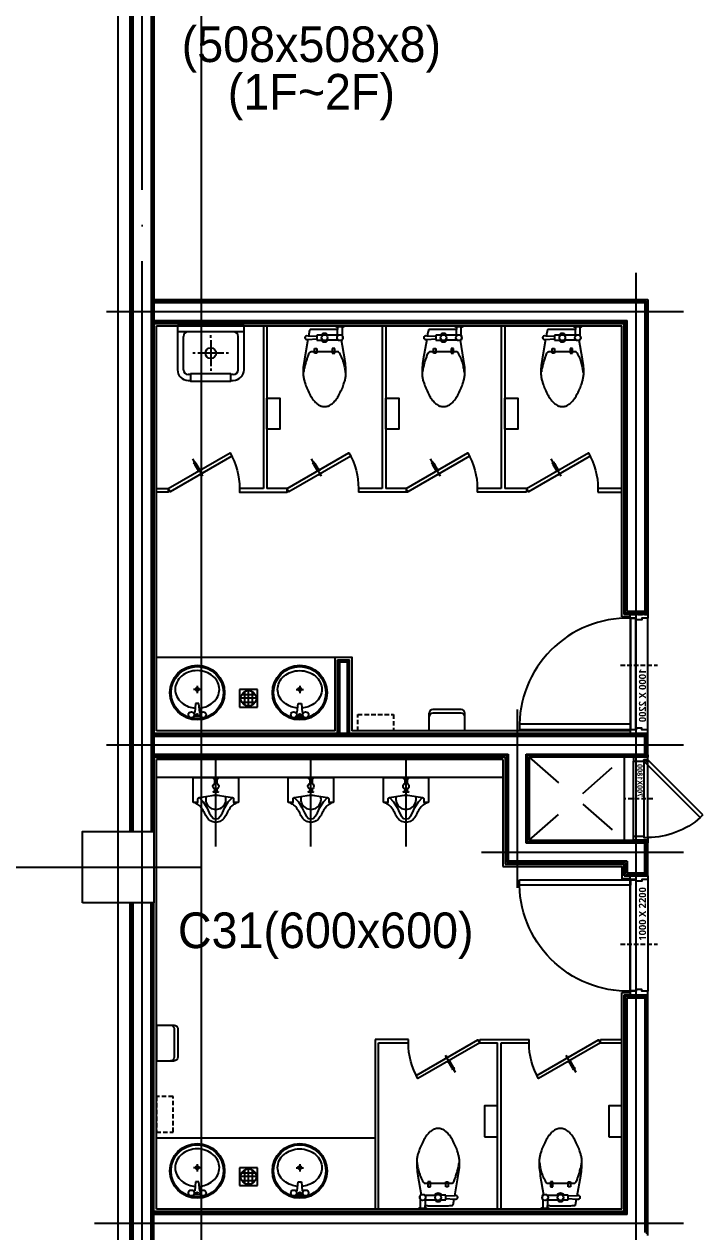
# Model space of a CAD drawing. Header units: millimetres. Extents: x -47382 to 204618, y -51045 to 127155.
# Drawn here: x 34508 to 40217, y 40801 to 50965 of the extents above; entities that cross this region are included whole.
import ezdxf
from ezdxf.enums import TextEntityAlignment as Align

# ---------------------------------------------------------------- set-up
doc = ezdxf.new("R2010")
doc.units = ezdxf.units.MM
doc.header["$LTSCALE"] = 300
doc.header["$MEASUREMENT"] = 0
for name, pattern in [('CEN', [62, 60, -1, 0, -1]), ('HID', [2, 1.1, -0.9]), ('HIDDEN2', [0.1875, 0.125, -0.0625])]:
    doc.linetypes.add(name, pattern=pattern)
doc.layers.get('0').update_dxf_attribs({"linetype": 'CONTINUOUS'})
doc.layers.get('Defpoints').update_dxf_attribs({"color": 153, "linetype": 'CONTINUOUS'})
doc.layers.add('A-ANNO-NPLT', color=129, linetype='CONTINUOUS', plot=False)
for name, color, linetype in [('A-CEN', 1, 'CEN'), ('A-DOOR', 4, 'CONTINUOUS'), ('A-DOOR-JAMB', 4, 'CONTINUOUS'), ('A-DOOR-SILL', 8, 'CONTINUOUS'), ('A-DOOR-SWING', 8, 'CONTINUOUS'), ('A-FIN-TYP1', 6, 'CONTINUOUS'), ('A-FLOR-FLIN-TYP2', 8, 'CONTINUOUS'), ('A-FLOR-TOIL-PFIX', 9, 'CONTINUOUS'), ('A-FLOR-TOIL-SPCL', 6, 'CONTINUOUS'), ('A-FLOR-TOIL-WALL', 6, 'CONTINUOUS'), ('A-PS-HID', 5, 'HID'), ('A-ST-AXIS-CEN', 252, 'CEN'), ('A-ST-COL', 2, 'CONTINUOUS'), ('A-WALL-DRY1', 7, 'CONTINUOUS'), ('A-WALL-DRY2', 71, 'CONTINUOUS'), ('A-WALL-MASN', 3, 'CONTINUOUS')]:
    doc.layers.add(name, color=color, linetype=linetype)
doc.styles.add('SHP-나눔bo', font='')
doc.styles.add('돋움', font='')
doc.styles.get('SHP-나눔bo').set_extended_font_data('NanumGothic', bold=True)
doc.styles.get('돋움').set_extended_font_data('Dotum')

# ---------------------------------------------------------------- blocks, each defined once
blk = doc.blocks.new('A$C0A4A5EFC')
at = {"layer": 'A-FLOR-TOIL-WALL'}
for p, q in [((203.4618821144104, 50.15011119842529, -1.7106978e-09), (286.9728608131409, 194.795369386673, -1.7106978e-09)), ((221.1746773719788, 94.33222937583923, -1.7106978e-09), (254.3976640701294, 151.8761303424835, -1.7106978e-09)), ((232.8683211803436, 87.58090090751648, -1.7106978e-09), (266.0913078784943, 145.1248018741608, -1.7106978e-09)), ((241.5346555709839, 159.3025915622711, -1.7106978e-09), (242.0747618675232, 160.2380831241608, -1.7106978e-09)), ((241.5346555709839, 159.3025915622711, -1.7106978e-09), (278.9543161392212, 137.6983404159546, -1.7106978e-09)), ((242.0747618675232, 160.2380831241608, -1.7106978e-09), (279.4944224357605, 138.6338319778442, -1.7106978e-09)), ((267.7019834518433, 183.0214819908142, -1.7106978e-09), (266.4296770095825, 180.8177824020386, -1.7106978e-09)), ((266.4296770095825, 180.8177824020386, -1.7106978e-09), (285.1395072937012, 170.0156569480896, -1.7106978e-09)), ((267.7019834518433, 183.0214819908142, -1.7106978e-09), (270.3743016719818, 183.7375273704529, -1.7106978e-09)), ((286.4118137359619, 172.2193565368652, -1.7106978e-09), (267.7019834518433, 183.0214819908142, -1.7106978e-09)), ((285.6957683563232, 174.8916745185852, -1.7106978e-09), (270.3743016719818, 183.7375273704529, -1.7106978e-09)), ((278.9543161392212, 137.6983404159546, -1.7106978e-09), (279.4944224357605, 138.6338319778442, -1.7106978e-09)), ((286.4118137359619, 172.2193565368652, -1.7106978e-09), (285.1395072937012, 170.0156569480896, -1.7106978e-09)), ((286.4118137359619, 172.2193565368652, -1.7106978e-09), (285.6957683563232, 174.8916745185852, -1.7106978e-09)), ((213.3495869636536, 80.7787754535675, -1.7106978e-09), (218.2264859676361, 89.22581243515015, -1.7106978e-09)), ((213.3495869636536, 80.7787754535675, -1.7106978e-09), (225.043231010437, 74.02744698524475, -1.7106978e-09)), ((218.2264859676361, 89.22581243515015, -1.7106978e-09), (229.9201300144196, 82.47448396682739, -1.7106978e-09)), ((219.5932223796844, 88.46855568885803, -1.7106978e-09), (222.5276312828064, 93.55110096931458, -1.7106978e-09)), ((221.1746773719788, 94.33222937583923, -1.7106978e-09), (232.8683211803436, 87.58090090751648, -1.7106978e-09)), ((225.043231010437, 74.02744698524475, -1.7106978e-09), (229.9201300144196, 82.47448396682739, -1.7106978e-09)), ((228.580958366394, 83.2794840335846, -1.7106978e-09), (231.5153670310974, 88.36202931404114, -1.7106978e-09))]:
    blk.add_line(p, q, dxfattribs=at)
at = {"layer": 'A-FLOR-TOIL-WALL', "elevation": -1.7106978e-09}
blk.add_lwpolyline([(-0.0003745555877685547, 300.0002284049988), (519.6148674488068, 0.0002284049987792969), (534.6148674488068, 25.98099040985107), (14.99962544441223, 325.9809904098511)], close=True, dxfattribs=at)
at = {"layer": 'A-FLOR-TOIL-WALL'}
blk.add_arc((-0.0003745555877685547, 300.0002284049988, -1.7106978e-09), 600.000000000091, 330.0000042198128, 0, dxfattribs=at)
blk = doc.blocks.new('A$C565F2A7F')
at = {"layer": 'A-FLOR-TOIL-PFIX'}
for p, q in [((65.25739527936094, 220.0001052772859), (180.2573952793609, 220.000105384388)), ((115.2573952700477, 230.000105323852), (95.25739527004771, 230.0001053052256)), ((95.25739527004771, 230.0001053052256), (95.25739530730061, 190.0001053052256)), ((115.2573953073006, 190.000105323852), (115.2573952700477, 230.000105323852)), ((180.2573952793609, 220.000105384388), (295.2573952793609, 220.0001054914901)), ((245.2573953073006, 190.000105444924), (245.2573952700477, 230.000105444924)), ((245.2573952700477, 230.000105444924), (265.2573952700477, 230.0001054635504)), ((265.2573952700477, 230.0001054635504), (265.2573953073006, 190.0001054635504)), ((65.25739537249319, 120.0001052772859), (165.2573953724932, 120.0001053704182)), ((95.25739530730061, 190.0001053052256), (115.2573953073006, 190.000105323852)), ((245.2573953724932, 120.000105444924), (195.2573953724932, 120.0001053983578)), ((265.2573953073006, 190.0001054635504), (245.2573953073006, 190.000105444924)), ((245.2573954097461, 80.00010544492397), (245.2573953724932, 120.000105444924)), ((85.2573954842519, 0.0001052959123626351), (15.2573954842519, 0.0001052307197824121)), ((30.25739547493868, 10.00010524468962), (70.25739547493868, 10.00010528194252)), ((65.2573954097461, 80.00010527728591), (165.2573954097461, 80.00010537041817)), ((70.25739540508948, 85.00010528194252), (70.25739545514807, 31.32579098048154)), ((195.2573954097461, 80.00010539835785), (245.2573954097461, 80.00010544492397))]:
    blk.add_line(p, q, dxfattribs=at)
for points in [[(85.2573954842519, 0.0001052959123626351), (80.25739547493868, 10.00010529125575), (70.25739547493868, 10.00010528194252), (70.25739545514807, 31.32579098048154, 0.01893157953615362), (105.2573954563122, 30.00010531453881), (180.2573954563122, 30.00010538438801), (255.2573954563122, 30.0001054542372, 0.02492232113541057), (301.296561418334, 32.29633749707136, 0.2549699023559971), (305.2573954516556, 35.00010550080333, 0.05694797460505212), (306.8549643557053, 39.26053473597858, 0.01604336409861566), (310.2573954330292, 55.00010550545994), (315.8658610128332, 85.84666635433678), (330.2573954050895, 85.0001055240864, 1.060552139172141), (330.2573953771498, 115.0001055240864), (321.0441086643841, 114.4581474742154), (350.2573952234816, 280.0001055427128, 0.02218212540284209), (358.9942264284473, 348.1535221213708, 0.02939969810873253), (360.2573951117229, 400.0001055520261, 0.02956501768899334), (356.907625787193, 435.7080272330204, 0.0353137103853081), (350.2573950511869, 465.0001055427128, 0.006976377734272734), (346.4034609063528, 477.1231582254404, 0.004694437513014739), (340.2573950232472, 495.0001055333996, 0.01942648398970308), (324.0779289084021, 535.5817117836559, 0.01546829340041232), (300.2573949394282, 585.0001054961467, 0.04087487609775751), (281.3652879479341, 615.0135181775549, 0.03644672506291606), (255.2573948835488, 645.0001054542372, 0.04843036515064077), (230.5610275757499, 665.1674248852069, 0.06861156559355092), (210.2573948556092, 675.0001054123277, 0.03722645888602779), (194.6710562799126, 678.8071943089599, 0.04131064514816288), (180.2573948509526, 680.000105384388, 0.04131064514817598), (165.8437334243208, 678.8071942828828, 0.03722645888603483), (150.2573948556092, 675.0001053564483, 0.0686115655935512), (129.953762153862, 665.1674247920746, 0.04843036515063728), (105.2573948835488, 645.0001053145388, 0.03644672506291172), (79.14950187527575, 615.0135179931531, 0.0408748760977521), (60.2573949394282, 585.0001052726293, 0.01546829340041411), (36.43686106265523, 535.581711515435, 0.01942648398970512), (20.25739502324723, 495.0001052353764, 0.004694437513041313), (14.11132917366922, 477.1231579162413, 0.006976377734312424), (10.2573950511869, 465.0001052260632, 0.03531371038530851), (3.607164369896054, 435.7080268996069, 0.02956501768899349), (0.2573951117228717, 400.0001052167499, 0.02939969810873373), (1.520563891623169, 348.1535217879573, 0.02218212540284333), (10.25739522348158, 280.0001052260632), (38.161141569959, 121.8788767919177, 0.4553718361956485), (30.25739540508948, 85.00010524468962), (30.25739547493868, 10.00010524468962), (20.25739547493868, 10.0001052353764), (15.2573954842519, 0.0001052307197824121)], [(245.2573954004329, 90.00010544492397), (315.8658610128332, 85.84666635433678, 1.060552139172141)]]:
    blk.add_lwpolyline(points, format="xyb", dxfattribs=at)
blk.add_lwpolyline([(321.0441086643841, 114.4581474742154), (245.2573953818064, 110.000105444924)], dxfattribs=at)
for centre in [(50.25739539111964, 100.0001052633161), (180.2573953911196, 100.000105384388)]:
    blk.add_circle(centre, 25, dxfattribs=at)
for centre, radius, start, end in [((340.500553120859, 418.1289990987862), 337.1974044408194, 184.3987054830808, 191.6565436887985), ((597.0557935265824, 471.0561357444385), 599.1551742680816, 191.6565436887985, 195.9453959066492), ((246.3034133811016, 370.8411696344847), 234.3671925443863, 195.9453959066492, 202.8053370073027), ((-681.6734942768235, 609.3553758613998), 1064.179975015591, 341.9713766479671, 344.0546042113128), ((-454.3943768213503, 544.4184853887418), 827.806124990933, 344.0546042113128, 346.416641559226), ((112.7684514720459, 407.3817174030701), 244.3228351035419, 346.416641559226, 355.6012948380596), ((309.3836991421413, 397.3645943632582), 302.7968243644601, 202.8053370073027, 206.5650513635131), ((463.178058963269, 474.2617744529853), 474.7441460026528, 206.5650513635131, 209.5674784534359), ((201.9676492791623, 326.0696592085296), 174.4246808526998, 209.5674784534359, 216.8698977525657), ((65.2573952761013, 223.5369685074547), 3.536863229518326, 216.8698977525657, 270.0000000533608), ((295.2573952679522, 232.335193573148), 12.3350880812726, 270.0000000533608, 315.0000000754636), ((265.2539867735468, 262.3386020107428), 54.76631525190738, 315.0000000754636, 335.9277991415162), ((49.31354397139512, 358.8077222561697), 291.2754398081298, 335.9277991415162, 339.4439548656079), ((-205.7299383478239, 454.4490278564626), 563.661998232202, 339.4439548656079, 341.9713766479671), ((180.2573953911196, 100.000105384388), 35, 34.84990460285412, 145.1500955229639), ((180.2573953911196, 100.000105384388), 35, 214.8499046028541, 325.1500955229638)]:
    blk.add_arc(centre, radius, start, end, dxfattribs=at)
blk = doc.blocks.new('G$CEA6A0B1F')
at = {"layer": 'A-FLOR-TOIL-PFIX'}
for p, q in [((0, 150.0000008265488), (0, 0)), ((150.0000008266652, 150.0000008265488), (0, 150.0000008265488)), ((19.00697915907949, 107.3275867982302), (130.9930216675857, 107.3275867982302)), ((42.6724140283186, 130.9930216674693), (42.6724140283186, 19.00697915907949)), ((75.00000041327439, 10.34482764312997), (75.00000041327439, 139.6551731834188)), ((107.3275867983466, 130.9930216674693), (107.3275867983466, 19.00697915907949)), ((150.0000008266652, 0), (150.0000008266652, 150.0000008265488)), ((0, 0), (150.0000008266652, 0)), ((139.6551731834188, 75.00000041327439), (10.34482764324639, 75.00000041327439)), ((19.00697915907949, 42.67241402820218), (130.9930216675857, 42.67241402820218))]:
    blk.add_line(p, q, dxfattribs=at)
blk.add_circle((75.00000041327439, 75.00000041327439), 64.65517277010477, dxfattribs=at)
blk = doc.blocks.new('G$CC2DE27CB')
at = {"layer": 'A-FLOR-TOIL-PFIX'}
for p, q in [((550, 415), (10, 415)), ((50, 95), (50, 375)), ((280, 365), (280, 385)), ((280, 345), (280, 125)), ((510, 95), (510, 375)), ((150, 235), (130, 235)), ((390, 235), (170, 235)), ((430, 235), (410, 235)), ((280, 105), (280, 85)), ((110, 55), (90, 55)), ((450, 60), (110, 60)), ((110, 60), (110, 5)), ((450, 5), (450, 60)), ((470, 55), (450, 55))]:
    blk.add_line(p, q, dxfattribs=at)
blk.add_lwpolyline([(560, 465), (0, 465), (0, 95, 0.4142135623730951), (90, 5), (110, 5), (110, 0), (450, 0), (450, 5), (470, 5, 0.4142135623730951), (560, 95)], format="xyb", close=True, dxfattribs=at)
blk.add_circle((280, 235), 45, dxfattribs=at)
for centre, radius, start, end in [((10, 425), 10, 180, 270), ((90, 375), 40, 90, 180), ((470, 375), 40, 0, 90), ((550, 425), 10, 270, 0), ((90, 95), 40, 180, 270), ((470, 95), 40, 270, 0)]:
    blk.add_arc(centre, radius, start, end, dxfattribs=at)
blk = doc.blocks.new('G$C1CAC1D61')
at = {"layer": 'A-FLOR-TOIL-PFIX'}
for p, q in [((190, 0), (190, 746.8767759799957)), ((180, 581.7505693435669), (180, 529.6634478569031)), ((200, 581.7505693435669), (200, 529.6634478569031)), ((180, 486.7505693435669), (180, 461.7505693435669)), ((200, 483.8376908302307), (200, 461.7505693435669))]:
    blk.add_line(p, q, dxfattribs=at)
blk.add_lwpolyline([(0, 581.7505693435669), (380, 581.7505693435669), (380, 371.7505693435669, 0.02216760046818278), (355, 361.7505693435669, 0.01596248010479602), (325, 341.7505693435669, 0.04641100534187777), (295, 301.7505693435669, 0.02589976489359931), (275, 261.7505693435669, -0.02711700564475832), (250, 226.7505693435669, -0.07102164782475905), (215, 206.7505693435669, -0.04852960539415994), (190, 201.7505693435669, -0.04852960539415994), (165, 206.7505693435669, -0.07102164782475905), (130, 226.7505693435669, -0.02711700564475832), (105, 261.7505693435669, 0.02589976489359931), (85, 301.7505693435669, 0.04641100534187777), (55, 341.7505693435669, 0.01596248010479602), (25, 361.7505693435669, 0.02216760046818278), (0, 371.7505693435669)], format="xyb", close=True, dxfattribs=at)
for points in [[(170, 581.7505693435669), (170, 571.7505693435669), (210, 571.7505693435669), (210, 581.7505693435669)], [(50, 411.7505693435669), (85, 376.7505693435669), (115, 326.7505693435669), (135, 281.7505693435669), (150, 256.7505693435669), (170, 236.7505693435669), (190, 231.7505693435669), (210, 236.7505693435669), (230, 256.7505693435669), (245, 281.7505693435669), (265, 326.7505693435669), (295, 376.7505693435669), (330, 411.7505693435669)]]:
    blk.add_lwpolyline(points, dxfattribs=at)
blk.add_lwpolyline([(0, 371.7505693435669), (40, 371.7505693435669), (40, 401.7505693435669, -0.1989123673796539), (41.77283525466919, 406.0305724143982, -0.08916632000947189), (50, 411.7505693435669), (158.3381929397583, 429.3946399688721, -0.08089760370312035), (221.6618072986603, 429.3946399688721), (330, 411.7505693435669, -0.2268200683627118), (338.2271647453308, 406.0305724143982, -0.06231501165382233), (340, 401.7505693435669), (340, 371.7505693435669), (380, 371.7505693435669)], format="xyb", dxfattribs=at)
blk.add_lwpolyline([(210, 461.7505693435669), (210, 456.7505693435669), (170, 456.7505693435669), (170, 461.7505693435669)], close=True, dxfattribs=at)
blk.add_circle((190, 506.7505693435669), 25, dxfattribs=at)
blk.add_arc((190, 396.7505693435669), 85, 163.2144381459257, 16.78556185407428, dxfattribs=at)
blk = doc.blocks.new('A$Ce0defec1')
at = {"layer": 'A-ANNO-NPLT', "linetype": 'HIDDEN2'}
for p, q in [((-120, 720), (-120, 700)), ((-120, 720), (5.820766091346741e-11, 720)), ((-109.9999999999418, 720), (-109.9999999999418, 700)), ((-19.99999999994179, 720), (-19.99999999994179, 700)), ((5.820766091346741e-11, 720), (5.820766091346741e-11, 700)), ((-120, 710), (5.820766091346741e-11, 710)), ((-120, 700), (5.820766091346741e-11, 700)), ((-160.0000000000582, 349.9999999998836), (78.3269269944285, 350)), ((-120.0000000000582, 0), (-120.0000000000582, -20)), ((-120.0000000000582, 0), (0, 0)), ((-110, 0), (-110, -20)), ((-20, 0), (-20, -20)), ((0, 0), (0, -20)), ((-120.0000000000582, -10), (0, -10)), ((-120.0000000000582, -20), (0, -20))]:
    blk.add_line(p, q, dxfattribs=at)
at = {"layer": 'A-ANNO-NPLT', "linetype": 'ByBlock'}
blk.add_lwpolyline([(-120.0000000000582, 676.6666666666279), (-85.00000000005821, 676.6666666666279), (-85.00000000005821, 23.33333333348855), (-120.0000000000582, 23.33333333348855)], close=True, dxfattribs=at)
at = {"layer": 'A-DOOR', "linetype": 'ByBlock'}
for p, q in [((-581.9764303753036, 214.6902362914989), (-120.0000000000582, 676.6666666666279)), ((-560.838676447107, 191.8626960507827), (-98.01735291566001, 654.6840195822297)), ((-120.0000000000582, 676.6666666665114), (-120.0000000000582, 700)), ((-120.0000000000582, 700), (5.820766091346741e-11, 700)), ((-120.0000000000582, 676.6666666666279), (-98.01735291566001, 654.6840195822297)), ((-85.00000000005821, 676.6666666665114), (-120.0000000000582, 676.6666666665114)), ((-85.00000000005821, 665), (-85.00000000005821, 676.6666666665114)), ((0, 665), (-85.00000000005821, 665)), ((5.820766091346741e-11, 700), (0, 665))]:
    blk.add_line(p, q, dxfattribs=at)
blk.add_lwpolyline([(-581.9764303753036, 214.6902362914989), (-560.838676447107, 191.8626960507827)], dxfattribs=at)
at = {"layer": 'A-DOOR-JAMB'}
for p, q in [((-85.00000000005821, 23.33333333348855), (-120.0000000000582, 23.33333333348855)), ((-120.0000000000582, 23.33333333348855), (-120.0000000000582, 0)), ((-110.0000000001164, 0), (0, 0)), ((-85.00000000005821, 35), (-85.00000000005821, 23.33333333348855)), ((0, 35), (-85.00000000005821, 35)), ((0, 0), (0, 35))]:
    blk.add_line(p, q, dxfattribs=at)
at = {"layer": 'A-DOOR-SILL'}
blk.add_line((0, 17.5), (0, 665), dxfattribs=at)
at = {"layer": 'A-DOOR-SWING'}
blk.add_arc((-117.2655491628102, 691.3231260164175), 667.9953894678167, 228.3915714645574, 269.7654580660137, dxfattribs=at)
at = {"layer": 'A-ANNO-NPLT', "linetype": 'ByBlock', "style": 'SHP-나눔bo'}
blk.add_text('700X1800', height=45, rotation=90, dxfattribs=at).set_placement((-30.38197627442423, 502.4011311318027), align=Align.CENTER)
blk = doc.blocks.new('핸드드라이어')
at = {"layer": 'A-FLOR-TOIL-SPCL'}
for p, q in [((-140.6896392321214, 83.32271472981664), (-140.6896392321214, -66.67728527018335)), ((-140.6896392321214, 83.32271472981664), (159.3103607678786, 83.32271472970024)), ((159.3103607678786, 83.32271472970024), (159.3103607678786, -66.67728527029976)), ((-110.6896392321214, -66.67728527018335), (129.3103607678786, -66.67728527029976)), ((-110.6896392321214, -96.67728527018335), (129.3103607678786, -96.67728527029976))]:
    blk.add_line(p, q, dxfattribs=at)
for centre, start, end in [((-110.6896392321214, -36.67728527018335), 180, 270), ((-110.6896392321214, -66.67728527018335), 180, 270), ((129.3103607678786, -36.67728527029975), 270, 0), ((129.3103607678786, -66.67728527029976), 270, 0)]:
    blk.add_arc(centre, 30, start, end, dxfattribs=at)
blk = doc.blocks.new('드라이 페이퍼')
at = {"layer": 'A-FLOR-TOIL-SPCL', "linetype": 'HIDDEN2'}
blk.add_lwpolyline([(750, 0), (750, 140), (450, 140), (450, 0), (750, 0)], dxfattribs=at)
at = {"layer": 'A-FLOR-TOIL-SPCL', "xscale": -1, "rotation": 180}
blk.add_blockref('핸드드라이어', (-9.310360767878592, 83.32271472975845), dxfattribs=at)
blk = doc.blocks.new('G$C718DDBFA')
at = {"layer": 'A-ANNO-NPLT', "linetype": 'HIDDEN2'}
for p, q in [((941.2767867454386, 1040), (1071.276786745439, 1040)), ((941.2767867454386, 1020), (941.2767867454386, 1040)), ((941.2767867454386, 1030), (1071.276786745439, 1030)), ((941.2767867454386, 1020), (1071.276786745439, 1020)), ((961.2767867454386, 1020), (961.2767867454386, 1040)), ((1051.276786745439, 1020), (1051.276786745439, 1040)), ((1071.276786745439, 1020), (1071.276786745439, 1040)), ((851.2767867454386, 595), (1161.276786745439, 595)), ((941.2767867454313, 20), (941.2767867454313, 0)), ((941.2767867454313, 20), (1071.276786745431, 20)), ((941.2767867454313, 10), (1071.276786745431, 10)), ((941.2767867454313, 0), (1071.276786745431, 0)), ((961.2767867454313, 20), (961.2767867454313, 0)), ((1051.276786745431, 20), (1051.276786745431, 0)), ((1071.276786745431, 20), (1071.276786745431, 0))]:
    blk.add_line(p, q, dxfattribs=at)
at = {"layer": 'A-ANNO-NPLT', "linetype": 'ByBlock'}
blk.add_lwpolyline([(979.2767867454386, 53), (979.2767867454386, 987), (934.2767867454386, 987), (934.2767867454386, 53)], close=True, dxfattribs=at)
at = {"layer": 'A-DOOR', "linetype": 'ByBlock'}
blk.add_lwpolyline([(0.2767867454313091, 53.00000000000728), (934.2767867454386, 53), (934.2767867454386, 98), (0.2767867454385851, 98.00000000000728)], close=True, dxfattribs=at)
at = {"layer": 'A-DOOR-JAMB'}
for points in [[(1061.276786745439, 1020), (1081.276786745439, 1020), (1081.276786745439, 990), (1031.276786745439, 990), (1031.276786745439, 975), (981.2767867454386, 975), (981.2767867454386, 990), (931.2767867454386, 990), (931.2767867454386, 1020), (951.2767867454386, 1020)], [(1061.276786745431, 20), (1081.276786745431, 20), (1081.276786745439, 50), (1031.276786745439, 50), (1031.276786745439, 65), (981.2767867454386, 65), (981.2767867454386, 50), (931.2767867454313, 50), (931.2767867454313, 20), (951.2767867454313, 20)]]:
    blk.add_lwpolyline(points, dxfattribs=at)
at = {"layer": 'A-DOOR-SILL'}
for p, q in [((931.2767867454386, 990), (931.2767867454313, 50)), ((1081.276786745439, 50), (1081.276786745439, 990))]:
    blk.add_line(p, q, dxfattribs=at)
at = {"layer": 'A-DOOR-SWING'}
blk.add_arc((914.6511154242762, 75.50000000000728), 914.6511154242727, 88.95847362305237, 181.4095922172659, dxfattribs=at)
at = {"layer": 'A-ANNO-NPLT', "linetype": 'ByBlock', "style": 'SHP-나눔bo', "text_generation_flag": 4}
blk.add_text('1000 X 2200', height=60, rotation=269.9999999999998, dxfattribs=at).set_placement((1065.531209938141, 339.3718652436437), align=Align.CENTER)
blk = doc.blocks.new('ACT 지상1층구조평면도')
at = {"layer": 'A-ST-COL'}
blk.add_lwpolyline([(82381.82194226433, 94616.34382603446), (82381.82194226433, 95216.34382603446), (82981.82194226433, 95216.34382603446), (82981.82194226433, 94616.34382603446), (82381.82194226433, 94616.34382603446)], dxfattribs=at)

msp = doc.modelspace()

# ---------------------------------------------------------------- linework, layer by layer
at = {"layer": 'A-CEN'}
for p, q in [((35499.99999999837, 12371.44848046935), (35499.99999999616, 52171.44848047494)), ((39654.99999999616, 40446.44847852847), (39654.99999999534, 48871.44848048053)), ((35199.99999999639, 48546.44848242448), (40054.99999997846, 48546.44848242543)), ((38654.99999999546, 45196.44848242494), (38654.99999999709, 43696.44848242494)), ((40054.99999998684, 44896.44848242544), (35199.99999999651, 44896.44848242401)), ((38354.99999999639, 43996.44848242401), (40054.9999999889, 43996.44848242599)), ((40054.99999999607, 40871.44848047281), (35099.99999999593, 40871.44848047298))]:
    msp.add_line(p, q, dxfattribs=at)
at = {"layer": 'A-FIN-TYP1'}
for p, q in [((35619.99999999616, 48426.44848242494), (39534.99999999616, 48426.44848242494)), ((35619.99999999616, 45016.44848242494), (35619.99999999616, 48426.44848242494)), ((39534.99999999697, 45976.44848242494), (39534.99999999604, 48416.4486267371)), ((39604.99999999708, 45976.44848242494), (39534.99999999697, 45976.44848242494)), ((37124.99999999616, 45016.44848242494), (35619.99999999616, 45016.44848242494)), ((39534.99999999616, 45016.44848242494), (37264.99999999616, 45016.44848242494)), ((39604.99999999627, 45016.44848242494), (39534.99999999627, 45016.44848242494)), ((38534.99999999604, 44776.44848242494), (35619.99999999616, 44776.44848242494)), ((35619.99999999616, 40991.44848047429), (35619.99999999616, 44776.44848242494)), ((38534.99999999604, 44776.44848242494), (38534.99999999639, 43876.44848242494)), ((39534.99999999627, 40991.44848047289), (39534.99999999628, 42816.44848242494)), ((39534.99999999628, 42816.44848242494), (39604.99999999628, 42816.44848242494)), ((39534.99999999627, 40991.44848047289), (35619.99999999616, 40991.44848047429))]:
    msp.add_line(p, q, dxfattribs=at)
msp.add_lwpolyline([(38534.99999999639, 43876.44848242494), (39534.99999999651, 43876.44848242634), (39534.99999999651, 43776.44848242494), (39604.99999999651, 43776.44848242494)], dxfattribs=at)
at = {"layer": 'A-FLOR-FLIN-TYP2'}
msp.add_lwpolyline([(39554.99999999197, 44796.44848242494), (39554.99999999546, 44096.44848242634)], dxfattribs=at)
at = {"layer": 'A-FLOR-TOIL-PFIX'}
for p, q in [((35619.99999999616, 45636.44848253484), (37124.99999999616, 45636.44848242494)), ((35995.22447737667, 45366.44848242494), (35933.18952282879, 45366.44848242494)), ((35964.32590445492, 45396.8666264126), (35964.32590445492, 45334.83167186472)), ((36794.77552261564, 45366.44848242494), (36856.81047716353, 45366.44848242494)), ((36825.6740955374, 45396.8666264126), (36825.6740955374, 45334.83167186472)), ((35950.20699962589, 45248.17512407991), (35942.99066957447, 45171.7053691456)), ((35978.20699962589, 45248.17512407991), (35950.20699962589, 45248.17512407991)), ((35985.42333015415, 45171.7053691456), (35978.20699962589, 45248.17512407991)), ((36804.57666983816, 45171.7053691456), (36811.79300036642, 45248.17512407991)), ((36811.79300036642, 45248.17512407991), (36839.79300036642, 45248.17512407991)), ((36839.79300036642, 45248.17512407991), (36847.00933041784, 45171.7053691456)), ((35938.01278528187, 45167.17512407991), (35934.91931470844, 45167.17512407991)), ((35993.49468454334, 45139.17512407991), (35934.91931470844, 45139.17512407991)), ((35993.49468454334, 45167.17512407991), (35990.40121396992, 45167.17512407991)), ((36796.50531544897, 45167.17512407991), (36799.5987860224, 45167.17512407991)), ((36796.50531544897, 45139.17512407991), (36855.08068528387, 45139.17512407991)), ((36851.98721471045, 45167.17512407991), (36855.08068528387, 45167.17512407991)), ((35619.99999999627, 41591.44848047569), (37459.99999999651, 41591.44848034251)), ((35964.3259044548, 41371.86662446148), (35964.3259044548, 41309.8316699136)), ((36825.67409553728, 41371.86662446148), (36825.67409553728, 41309.8316699136)), ((35995.22447737656, 41341.44848047382), (35933.18952282867, 41341.44848047382)), ((36794.77552261553, 41341.44848047382), (36856.81047716341, 41341.44848047382)), ((35950.20699962578, 41223.17512212879), (35942.99066957436, 41146.70536719448)), ((35978.20699962578, 41223.17512212879), (35950.20699962578, 41223.17512212879)), ((35985.42333015404, 41146.70536719448), (35978.20699962578, 41223.17512212879)), ((36804.57666983805, 41146.70536719448), (36811.79300036631, 41223.17512212879)), ((36811.79300036631, 41223.17512212879), (36839.79300036631, 41223.17512212879)), ((36839.79300036631, 41223.17512212879), (36847.00933041773, 41146.70536719448)), ((35938.01278528175, 41142.17512212879), (35934.91931470833, 41142.17512212879)), ((35993.49468454323, 41114.17512212879), (35934.91931470833, 41114.17512212879)), ((35993.49468454323, 41142.17512212879), (35990.4012139698, 41142.17512212879)), ((36796.50531544886, 41142.17512212879), (36799.59878602228, 41142.17512212879)), ((36796.50531544886, 41114.17512212879), (36855.08068528376, 41114.17512212879)), ((36851.98721471033, 41142.17512212879), (36855.08068528376, 41142.17512212879))]:
    msp.add_line(p, q, dxfattribs=at)
for points in [[(36550.00014434406, 47816.44848236068), (36660.00014434406, 47816.44848236068), (36660.00014434406, 47556.44848236068), (36550.00014434406, 47556.44848236068)], [(37550.00014434406, 47816.44848236301), (37660.00014434406, 47816.44848236301), (37660.00014434406, 47556.44848236301), (37550.00014434406, 47556.44848236301)], [(38550.00014434406, 47816.44848236534), (38660.00014434406, 47816.44848236534), (38660.00014434406, 47556.44848236534), (38550.00014434406, 47556.44848236534)], [(38379.99999999651, 41601.4484796985), (38489.99999999651, 41601.4484796985), (38489.99999999651, 41861.4484796985), (38379.99999999651, 41861.4484796985)], [(39424.99999999627, 41601.4484796985), (39534.99999999627, 41601.4484796985), (39534.99999999627, 41861.4484796985), (39424.99999999627, 41861.4484796985)]]:
    msp.add_lwpolyline(points, close=True, dxfattribs=at)
for points in [[(35981.86706718418, 45209.39025178644, 0.0644354466084722), (36036.70162042591, 45221.05700650904, 0.0917189060394556), (36095.72886117909, 45254.95225277635, 0.103598519127684), (36136.55830034229, 45307.54367891046, 0.113912266631552), (36150.20699962589, 45366.67512407991, 0.113912266631552), (36136.55830034229, 45425.80656948778, 0.1035985191276849), (36095.72886117909, 45478.39799562189, 0.091718906039456), (36036.70162042591, 45512.29324188921, 0.0847847438336928), (35964.20699962589, 45524.67512407991, 0.0847847438336931), (35891.71237882588, 45512.29324188921, 0.0917189060394566), (35832.68513854954, 45478.39799562189, 0.1035985191276841), (35791.85569938633, 45425.80656948778, 0.113912266631552), (35778.20699962589, 45366.67512407991, 0.1139122666315526), (35791.85569938633, 45307.54367891046, 0.103598519127684), (35832.68513854954, 45254.95225277635, 0.091718906039456), (35891.71237882588, 45221.05700650904, 0.064435446608473), (35946.54693254444, 45209.39025178644, 0.0847847438336915)], [(36808.13293280813, 45209.39025178644, -0.0644354466084722), (36753.2983795664, 45221.05700650904, -0.0917189060394556), (36694.27113881323, 45254.95225277635, -0.103598519127684), (36653.44169965002, 45307.54367891046, -0.113912266631552), (36639.79300036642, 45366.67512407991, -0.113912266631552), (36653.44169965002, 45425.80656948778, -0.1035985191276849), (36694.27113881323, 45478.39799562189, -0.091718906039456), (36753.2983795664, 45512.29324188921, -0.0847847438336928), (36825.79300036642, 45524.67512407991, -0.0847847438336931), (36898.28762116644, 45512.29324188921, -0.0917189060394566), (36957.31486144278, 45478.39799562189, -0.1035985191276841), (36998.14430060599, 45425.80656948778, -0.113912266631552), (37011.79300036642, 45366.67512407991, -0.1139122666315526), (36998.14430060599, 45307.54367891046, -0.103598519127684), (36957.31486144278, 45254.95225277635, -0.091718906039456), (36898.28762116644, 45221.05700650904, -0.064435446608473), (36843.45306744787, 45209.39025178644, -0.0847847438336915)], [(35981.86706718407, 41184.39024983532, 0.0644354466084722), (36036.7016204258, 41196.05700455792, 0.0917189060394556), (36095.72886117897, 41229.95225082523, 0.103598519127684), (36136.55830034218, 41282.54367695934, 0.113912266631552), (36150.20699962578, 41341.67512212879, 0.113912266631552), (36136.55830034218, 41400.80656753666, 0.1035985191276849), (36095.72886117897, 41453.39799367077, 0.091718906039456), (36036.7016204258, 41487.29323993809, 0.0847847438336928), (35964.20699962578, 41499.67512212879, 0.0847847438336931), (35891.71237882576, 41487.29323993809, 0.0917189060394566), (35832.68513854942, 41453.39799367077, 0.1035985191276841), (35791.85569938621, 41400.80656753666, 0.113912266631552), (35778.20699962578, 41341.67512212879, 0.1139122666315526), (35791.85569938621, 41282.54367695934, 0.103598519127684), (35832.68513854942, 41229.95225082523, 0.091718906039456), (35891.71237882576, 41196.05700455792, 0.064435446608473), (35946.54693254433, 41184.39024983532, 0.0847847438336915)], [(36808.13293280802, 41184.39024983532, -0.0644354466084722), (36753.29837956629, 41196.05700455792, -0.0917189060394556), (36694.27113881311, 41229.95225082523, -0.103598519127684), (36653.44169964991, 41282.54367695934, -0.113912266631552), (36639.79300036631, 41341.67512212879, -0.113912266631552), (36653.44169964991, 41400.80656753666, -0.1035985191276849), (36694.27113881311, 41453.39799367077, -0.091718906039456), (36753.29837956629, 41487.29323993809, -0.0847847438336928), (36825.79300036631, 41499.67512212879, -0.0847847438336931), (36898.28762116632, 41487.29323993809, -0.0917189060394566), (36957.31486144266, 41453.39799367077, -0.1035985191276841), (36998.14430060587, 41400.80656753666, -0.113912266631552), (37011.79300036631, 41341.67512212879, -0.1139122666315526), (36998.14430060587, 41282.54367695934, -0.103598519127684), (36957.31486144266, 41229.95225082523, -0.091718906039456), (36898.28762116632, 41196.05700455792, -0.064435446608473), (36843.45306744776, 41184.39024983532, -0.0847847438336915)]]:
    msp.add_lwpolyline(points, format="xyb", dxfattribs=at)
for centre, radius in [((35964.20699962589, 45339.17512407991), 230), ((35964.20699962589, 45339.17512407991), 220), ((36825.79300036642, 45339.17512407991), 230), ((36825.79300036642, 45339.17512407991), 220), ((35964.20699986431, 45366.56180325243), 15), ((36825.793000128, 45366.56180325243), 15), ((35914.20699962589, 45153.17512407991), 25), ((35964.20699962589, 45153.17512407991), 8), ((36014.20699962589, 45153.17512407991), 25), ((36775.79300036642, 45153.17512407991), 25), ((36825.79300036642, 45153.17512407991), 8), ((36875.79300036642, 45153.17512407991), 25), ((35964.20699962578, 41314.17512212879), 230), ((35964.20699962578, 41314.17512212879), 220), ((36825.79300036631, 41314.17512212879), 230), ((36825.79300036631, 41314.17512212879), 220), ((35964.2069998642, 41341.56180130131), 15), ((36825.79300012789, 41341.56180130131), 15), ((35914.20699962578, 41128.17512212879), 25), ((35964.20699962578, 41128.17512212879), 8), ((36014.20699962578, 41128.17512212879), 25), ((36775.79300036631, 41128.17512212879), 25), ((36825.79300036631, 41128.17512212879), 8), ((36875.79300036631, 41128.17512212879), 25)]:
    msp.add_circle(centre, radius, dxfattribs=at)
for centre, start, end in [((35938.01278528187, 45172.17512407991), 270, 354.6090551153513), ((35990.40121396992, 45172.17512407991), 185.3909448846486, 270), ((36799.5987860224, 45172.17512407991), 270, 354.6090551153513), ((36851.98721471045, 45172.17512407991), 185.3909448846486, 270), ((35938.01278528175, 41147.17512212879), 270, 354.6090551153513), ((35990.4012139698, 41147.17512212879), 185.3909448846486, 270), ((36799.59878602228, 41147.17512212879), 270, 354.6090551153513), ((36851.98721471033, 41147.17512212879), 185.3909448846486, 270)]:
    msp.add_arc(centre, 5, start, end, dxfattribs=at)
at = {"layer": 'A-FLOR-TOIL-WALL'}
for p, q in [((36520.00014434394, 48426.44848233274), (36520.00014434394, 47056.44833835167)), ((36550.00014434394, 48426.44848233274), (36550.00014434394, 47056.44833835121)), ((37520.00014434394, 48426.44848233507), (37520.00014434394, 47056.44833769369)), ((37550.00014434394, 48426.44848233507), (37550.00014434394, 47056.44833819754)), ((38520.00014434394, 48426.4484823374), (38520.00014434394, 47056.44833854399)), ((38550.00014434394, 48426.4484823374), (38550.00014434394, 47056.44833819987)), ((35619.99999999627, 47056.44833835121), (35720.00014434382, 47056.44833835121)), ((36520.00014434394, 47056.44833835167), (36320.00014434394, 47056.44833835121)), ((36720.00014434429, 47056.44833835121), (36550.00014434394, 47056.44833835121)), ((37320.00014434429, 47056.44833732954), (37320.00014434429, 47026.44833669252)), ((37520.00014434394, 47056.44833769369), (37320.00014434429, 47056.44833732954)), ((37734.99999999651, 47026.44833744736), (37320.00014434429, 47026.44833669252)), ((37720.00014434429, 47056.44833850674), (37550.00014434394, 47056.44833819754)), ((37720.00014434429, 47056.44833850674), (37720.00014434429, 47026.44833766622)), ((38320.00014434429, 47056.44833818031), (38320.00014434429, 47026.44833754328)), ((38520.00014434394, 47056.44833854399), (38320.00014434429, 47056.44833818031)), ((38734.99999999651, 47026.44833829812), (38320.00014434429, 47026.44833754328)), ((38734.99999999651, 47056.44833853654), (38550.00014434394, 47056.44833819987)), ((38734.99999999651, 47056.44833853654), (38734.99999999651, 47026.44833829812)), ((39534.99999999616, 47056.44833832746), (39334.99999999651, 47056.44833853654)), ((39334.99999999651, 47056.44833877496), (39334.99999999651, 47026.44833853654)), ((37739.99999999627, 42421.44847943633), (37459.99999999627, 42421.44847943633)), ((37459.99999999627, 42421.44847943633), (37459.99999999651, 40991.44848047336)), ((37489.99999999651, 40991.44848047336), (37489.99999999627, 42391.4484799127)), ((37739.99999999627, 42391.44847895949), (37739.99999999627, 42421.44847943633)), ((38339.99999999627, 42391.44847895949), (38339.99999999627, 42421.44847943633)), ((38339.99999999627, 42421.44847999652), (38754.99999999627, 42421.44847943633)), ((38339.99999999627, 42391.44847895949), (38489.99999999627, 42391.44847943633)), ((38489.99999999651, 40991.44848047336), (38489.99999999627, 42391.44847991317)), ((38519.99999999651, 40991.44848047336), (38519.99999999627, 42391.44847991317)), ((38519.99999999627, 42391.44847972225), (38754.99999999627, 42391.44847943633)), ((38754.99999999627, 42391.44847943633), (38754.99999999627, 42421.44847943633)), ((39354.99999917031, 42421.44847999652), (39534.99999999627, 42421.44847999699)), ((39354.99999917031, 42391.44847895949), (39354.99999917031, 42421.44847999652)), ((39354.99999917031, 42391.44847895949), (39534.99999999627, 42391.44847895949))]:
    msp.add_line(p, q, dxfattribs=at)
for points in [[(39334.99999999651, 47026.44833853654), (39534.99999999616, 47026.4483383228), (39534.99999999616, 48426.44848242494)], [(35720.00014434382, 47056.44833835121), (35720.00014434382, 47026.44833835121), (35619.99999999616, 47026.44833835121)], [(36320.00014434394, 47056.44833835121), (36320.00014434394, 47026.44833811279), (36720.00014434429, 47026.44833811325), (36720.00014434429, 47056.44833835121)], [(37124.99999999616, 45016.44848242494), (37124.99999999616, 45636.44848242494), (37264.99999999616, 45636.44848242494), (37264.99999999616, 45016.44848242494)], [(37489.99999999627, 42391.44847943633), (37739.99999999627, 42391.44847943633)]]:
    msp.add_lwpolyline(points, dxfattribs=at)
at = {"layer": 'A-PS-HID'}
for p, q in [((38754.99999999639, 44096.44848242494), (39554.99999999627, 44796.44848242494)), ((38754.99999999616, 44796.44848242494), (39554.99999999651, 44096.44848242494))]:
    msp.add_line(p, q, dxfattribs=at)
at = {"layer": 'A-ST-AXIS-CEN'}
for p, q in [((35299.99999999616, -2.91038304567337e-10), (35299.99999997544, 99371.44848046236)), ((36000.00000000675, -2.91038304567337e-10), (35999.99999998603, 99371.44848046236)), ((0, 43871.44848047494), (35999.99999999837, 43871.44848047494))]:
    msp.add_line(p, q, dxfattribs=at)
at = {"layer": 'A-WALL-DRY1'}
for p, q in [((35399.99999999616, 44171.44848047494), (35399.99999999627, 51971.44848047494)), ((35412.49999999616, 44171.44848047494), (35412.49999999604, 51958.94848047494)), ((35424.99999999616, 44171.44848047494), (35424.99999999616, 51946.44848047494)), ((35574.99999999616, 51946.44848047494), (35574.99999999616, 44171.44848047494)), ((35587.49999999604, 51958.94848047494), (35587.49999999616, 44171.44848047494)), ((35599.99999999627, 51971.44848047494), (35599.99999999616, 44171.44848047494)), ((35599.99999999616, 48646.44848242494), (39754.99999999616, 48646.44848242494)), ((35599.99999999616, 48633.94848242494), (39742.49999999616, 48633.94848242494)), ((35599.99999999616, 48621.44848242494), (39729.99999999616, 48621.44848242494)), ((39729.99999999616, 48621.44848242494), (39729.99999999697, 46021.44848242494)), ((39742.49999999616, 48633.94848242494), (39742.49999999697, 46008.94848242494)), ((39754.99999999616, 48646.44848242494), (39754.99999999697, 45996.44848242494)), ((35599.99999999616, 48471.44848242494), (39579.99999999616, 48471.44848242494)), ((35599.99999999616, 48458.94848242494), (39567.49999999616, 48458.94848242494)), ((35599.99999999616, 48446.44848242494), (39554.99999999616, 48446.44848242494)), ((39554.99999999697, 45996.44848242494), (39554.99999999616, 48446.44848242494)), ((39567.49999999697, 46008.94848242494), (39567.49999999616, 48458.94848242494)), ((39579.99999999697, 46021.44848242494), (39579.99999999616, 48471.44848242494)), ((39754.99999999697, 45996.44848242494), (39554.99999999697, 45996.44848242494)), ((39742.49999999697, 46008.94848242494), (39567.49999999697, 46008.94848242494)), ((39729.99999999697, 46021.44848242494), (39579.99999999697, 46021.44848242494)), ((39754.99999999627, 44996.44848242494), (35599.99999999616, 44996.44848242494)), ((39742.49999999627, 44983.94848242494), (35599.99999999616, 44983.94848242494)), ((39729.99999999627, 44971.44848242494), (35599.99999999616, 44971.44848242494)), ((39729.99999999627, 44821.44848242494), (39729.99999999627, 44971.44848242494)), ((39742.49999999627, 44808.94848242494), (39742.49999999627, 44983.94848242494)), ((39754.99999999627, 44796.44848242494), (39754.99999999627, 44996.44848242494)), ((35599.99999999616, 44821.44848144659), (38579.99999999604, 44821.44848144659)), ((35599.99999999616, 44808.94848144659), (38567.49999999627, 44808.94848144659)), ((38554.99999999616, 44796.44848242494), (35599.99999999616, 44796.44848242494)), ((35599.99999999616, 44796.44848144659), (38554.99999999616, 44796.44848144659)), ((38554.99999999616, 44796.44848144659), (38554.99999999639, 43896.44848242494)), ((38567.49999999627, 44808.94848144659), (38567.49999999639, 43908.94848242494)), ((38579.99999999604, 44821.44848144659), (38579.99999999639, 43921.44848242494)), ((38729.99999999639, 44071.44848242494), (38729.99999999604, 44821.44848242494)), ((38729.99999999604, 44821.44848242494), (39729.99999999627, 44821.44848242494)), ((38742.49999999639, 44083.94848242494), (38742.49999999604, 44808.94848242494)), ((38742.49999999604, 44808.94848242494), (39742.49999999627, 44808.94848242494)), ((39754.99999999627, 44796.44848242494), (38754.99999999604, 44796.44848242494)), ((38754.99999999604, 44796.44848242494), (38754.99999999639, 44096.44848242494)), ((39729.99999999639, 44071.44848242681), (38729.99999999639, 44071.44848242494)), ((39742.49999999639, 44083.94848242681), (38742.49999999639, 44083.94848242494)), ((38754.99999999639, 44096.44848242494), (39754.99999999639, 44096.44848242681)), ((39729.99999999651, 43821.44848242494), (39729.99999999639, 44071.44848242681)), ((39742.49999999651, 43808.94848242494), (39742.49999999639, 44083.94848242681)), ((39754.99999999651, 43796.44848242494), (39754.99999999639, 44096.44848242681)), ((38567.49999999639, 43908.94848242494), (39567.49999999639, 43908.94848242634)), ((39579.99999999639, 43921.44848242634), (38579.99999999639, 43921.44848242494)), ((39567.49999999639, 43908.94848242634), (39567.49999999651, 43808.94848242494)), ((39579.99999999639, 43921.44848242634), (39579.99999999651, 43821.44848242494)), ((38554.99999999639, 43896.44848242494), (39554.99999999639, 43896.44848242634)), ((39554.99999999651, 43796.44848242494), (39554.99999999639, 43896.44848242634)), ((39567.49999999651, 43808.94848242494), (39742.49999999651, 43808.94848242494)), ((39579.99999999651, 43821.44848242494), (39729.99999999651, 43821.44848242494)), ((35399.99999999616, 35771.44848047494), (35399.99999999616, 43571.44848047494)), ((35412.49999999616, 35771.44848047494), (35412.49999999616, 43571.44848047494)), ((35424.99999999616, 35771.44848047494), (35424.99999999616, 43571.44848047494)), ((35574.99999999616, 35771.44848047494), (35574.99999999616, 43571.44848047494)), ((35587.49999999616, 35771.44848047494), (35587.49999999616, 43571.44848047494)), ((35599.99999999616, 35771.44848047494), (35599.99999999616, 43571.44848047494)), ((39554.99999999629, 40971.44848047289), (39554.99999999628, 42796.44848242494)), ((39554.99999999628, 42796.44848242494), (39754.99999999628, 42796.44848242494)), ((39754.99999999627, 40771.44848047282), (39754.99999999628, 42796.44848242494)), ((39567.49999999628, 42783.94848242494), (39742.49999999628, 42783.94848242494)), ((39567.49999999629, 40958.94848047289), (39567.49999999628, 42783.94848242494)), ((39579.99999999628, 42771.44848242494), (39729.99999999628, 42771.44848242494)), ((39579.99999999629, 40946.44848047429), (39579.99999999628, 42771.44848242494)), ((39729.99999999628, 42771.44848242494), (39729.99999999627, 40796.44848047283)), ((39742.49999999628, 42783.94848242494), (39742.49999999627, 40783.94848047283)), ((39554.99999999629, 40971.44848047289), (35599.99999999627, 40971.44848047429)), ((39567.49999999629, 40958.94848047289), (35599.99999999616, 40958.94848047429)), ((39579.99999999629, 40946.44848047429), (35599.99999999627, 40946.44848047429))]:
    msp.add_line(p, q, dxfattribs=at)
msp.add_lwpolyline([(39554.99999999651, 43796.44848242494), (39754.99999999651, 43796.44848242494)], dxfattribs=at)
at = {"layer": 'A-WALL-DRY2'}
for p, q in [((37144.99999999616, 44996.44848242494), (37144.99999999616, 45616.44848242494)), ((37244.99999999616, 44996.44848242494), (37244.99999999616, 45616.44848242494))]:
    msp.add_line(p, q, dxfattribs=at)
for points in [[(37144.99999999616, 45616.44848242494), (37244.99999999616, 45616.44848242494)], [(37154.49999999616, 44996.44848242494), (37154.49999999616, 45606.94848242494), (37235.49999999616, 45606.94848242494), (37235.49999999616, 44996.44848242494)], [(37163.99999999616, 44996.44848242494), (37163.99999999616, 45597.44848242494), (37225.99999999616, 45597.44848242494), (37225.99999999616, 44996.44848242494)]]:
    msp.add_lwpolyline(points, dxfattribs=at)
at = {"layer": 'A-WALL-MASN'}
msp.add_lwpolyline([(38534.99999999604, 44626.44848255812), (35619.99999999616, 44626.44848255812)], dxfattribs=at)

# ---------------------------------------------------------------- block references
for name, p in [('ACT 지상1층구조평면도', (-47381.82194226817, -51044.89534555952)), ('G$CC2DE27CB', (35797.50014434394, 47961.44848233181)), ('G$C718DDBFA', (38673.72321325084, 44976.44848242494)), ('G$CEA6A0B1F', (36319.99999958323, 45216.56180242495)), ('G$C1CAC1D61', (35929.99999999616, 44044.69791321363)), ('G$C1CAC1D61', (36729.99999999616, 44044.69791321549)), ('G$C1CAC1D61', (37529.99999999616, 44044.69791321735)), ('G$CEA6A0B1F', (36319.99999958323, 41191.44847964634))]:
    msp.add_blockref(name, p)
at = {"xscale": -1}
msp.add_blockref('드라이 페이퍼', (38064.99999999616, 45016.44848242541), dxfattribs=at)
at = {"xscale": -1, "rotation": 180.0000000002629}
msp.add_blockref('G$C718DDBFA', (38673.72321325098, 43816.44848241998), dxfattribs=at)
at = {"rotation": 270.0000000000969}
msp.add_blockref('드라이 페이퍼', (35619.99999999476, 42391.44848047569), dxfattribs=at)
at = {"layer": 'A-DOOR', "xscale": -1}
msp.add_blockref('A$Ce0defec1', (39634.99999999627, 44096.44848242494), dxfattribs=at)
at = {"layer": 'A-FLOR-TOIL-PFIX'}
for p, rotation in [((37215.25739538716, 48426.44858765601), 180.000000000221), ((38215.25739538716, 48426.44858765834), 180.0000000002209), ((39215.25746756094, 48426.44858766067), 180.0000000002209)]:
    msp.add_blockref('A$C565F2A7F', p, dxfattribs=dict(at, rotation=rotation))
for p in [(37809.74260460387, 40991.44837517756), (38839.74260460504, 40991.44837517989)]:
    msp.add_blockref('A$C565F2A7F', p, dxfattribs=at)
at = {"layer": 'A-FLOR-TOIL-WALL', "xscale": -1, "rotation": 180}
for p in [(35720.00051889941, 47356.4485667562), (36720.00051889988, 47356.44856545934), (37720.00051889988, 47356.44856630963), (38735.0003745521, 47356.44856694154)]:
    msp.add_blockref('A$C0A4A5EFC', p, dxfattribs=at)
at = {"layer": 'A-FLOR-TOIL-WALL', "xscale": -1}
for p in [(38339.99962544069, 42091.44825055449), (39354.99962544069, 42091.44825103133)]:
    msp.add_blockref('A$C0A4A5EFC', p, dxfattribs=at)

# ---------------------------------------------------------------- texts
at = {"layer": 'Defpoints', "linetype": 'Continuous', "style": '돋움'}
for s, p in [('(508x508x8)', (36924.04212037245, 50556.09948955649)), ('(1F~2F)', (36924.04212037337, 50156.09948955649)), ('C31(600x600)', (37044.75337583544, 43099.08657426321))]:
    msp.add_text(s, height=300, dxfattribs=at).set_placement(p, align=Align.BOTTOM_CENTER)

doc.saveas('drawing.dxf')
